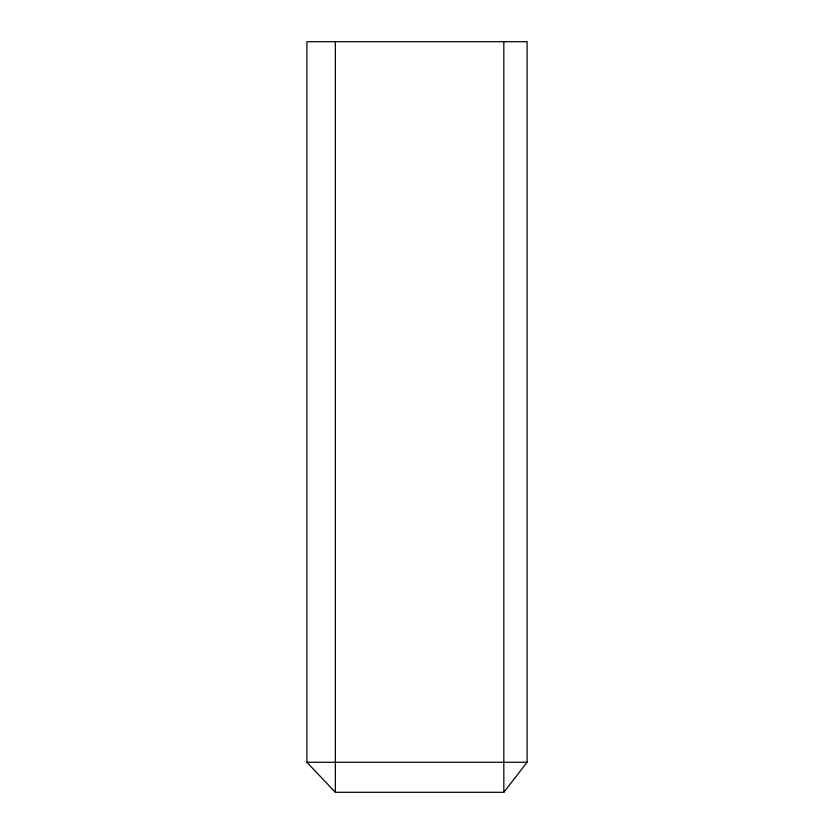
<?xml version="1.0" encoding="UTF-8"?>
<svg xmlns="http://www.w3.org/2000/svg" width="834" height="834" viewBox="0 0 834 834"><rect width="100%" height="100%" fill="white"/><g stroke="black" fill="none" stroke-linecap="round" stroke-linejoin="round"><path stroke-width="1.25" d="M503.819 792.3L527.088 762.276L527.088 41.7L306.912 41.7L306.912 762.276L335.351 792.3L503.819 792.3L503.819 41.7M306.912 762.276L527.088 762.276M335.351 41.7L335.351 792.3"/></g></svg>
